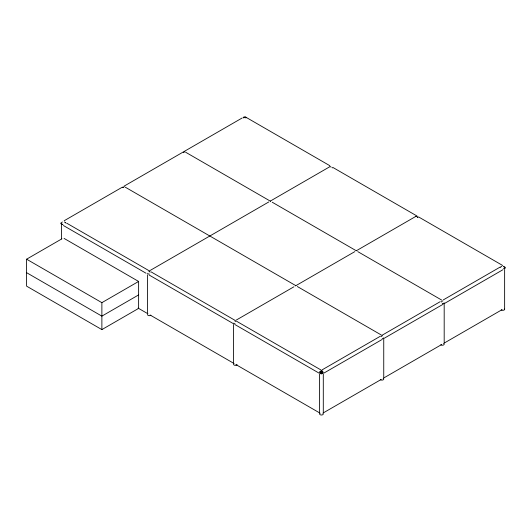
<?xml version="1.0" encoding="UTF-8"?>
<svg xmlns="http://www.w3.org/2000/svg" width="532" height="532" viewBox="0 0 532 532"><rect width="100%" height="100%" fill="white"/><g stroke="black" fill="none" stroke-linecap="round" stroke-linejoin="round"><path stroke-width="0.8" d="M500.26 267.31L501.829 266.279M504.629 268.746L505.38 267.869A1.31 1.071 0.2 0 0 505.38 267.49L503.751 266.279M64.192 220.733L122.52 187.065M124.049 186.173L242.233 117.944M64.059 238.403L138.619 281.448L138.619 308.394L101.878 329.607L26.6 286.15L26.6 259.197L61.931 238.802M149.971 270.555L208.89 236.541M209.402 236.248L268.833 201.934M270.356 201.056L329.787 166.742M26.6 259.197L101.878 302.661L138.619 281.448M138.619 294.921L101.878 316.134L26.6 272.677M236.002 320.231L293.91 286.795M295.433 285.917L354.864 251.603M356.387 250.725L415.818 216.411A1.849 1.064 60 0 0 415.658 216.557M322.073 369.886L380.393 336.211M381.929 335.326L440.25 301.651M443.322 299.882L500.113 267.091M320.011 371.542L321.448 372.373L322.891 371.542M323.895 373.092L382.222 339.423M383.758 338.532L443.103 304.271M444.127 303.679L502.959 269.711M322.891 413.125L381.178 379.469M383.333 378.225L441.62 344.57M443.781 343.326L502.068 309.671M62.384 221.957L60.754 223.167A1.303 1.064 -0.5 0 0 60.754 223.546L62.064 224.67M64.306 221.957L65.616 222.615M245.618 117.067L329.787 165.665M332.852 167.434L417.022 216.032M418.551 216.916L502.727 265.515M185.675 152.258L270.695 201.349M272.224 202.227L356.221 250.725M357.75 251.603L441.746 300.101M125.233 187.158L210.246 236.241M210.758 236.541L295.772 285.624M297.302 286.502L381.304 335M66.799 223.221L149.445 270.934M150.975 271.819L235.144 320.417M236.68 321.301L320.849 369.9M63.401 225.521L146.047 273.235M149.106 275.004L233.282 323.602M234.812 324.487L318.987 373.085M138.114 308.108L147.943 313.78M150.097 315.024L233.98 363.456M235.895 364.56L320.018 413.125M65.769 222.802L65.935 223.167M504.635 269.425L504.635 309.272M444.187 304.324L444.187 342.435M383.745 339.217L383.745 377.334M323.296 374.116L323.296 412.233M321.448 372.373L321.448 374.003M319.606 374.096L319.606 412.207M233.568 324.42L233.568 362.538M147.53 274.751L147.53 312.863M101.878 302.661L101.878 329.607M61.499 225.076L61.499 238.941M243.975 117.805A1.849 1.064 -60 0 1 245.305 116.98A1.849 1.064 -60 0 1 245.99 117.911M243.377 117.911A1.849 1.064 60 0 1 243.403 117.632M243.476 117.392A1.849 1.064 60 0 1 245.179 117.552M321.202 373.71A1.849 1.064 60 0 1 320.144 371.622A1.849 1.064 0 0 0 319.932 371.768M320.976 370.698A1.849 1.064 60 0 1 322.379 371.855A1.849 1.064 60 0 1 322.658 373.644M323.257 372.599A1.849 1.064 0 0 1 321.428 373.437A1.849 1.064 0 0 1 319.639 372.58M320.417 371.489A1.849 1.064 0 0 1 322.758 371.622M322.658 372.247A1.849 1.064 -60 0 1 321.687 373.723M320.35 373.823A1.849 1.064 -60 0 1 320.537 371.828A1.849 1.064 -60 0 1 322.179 370.704M183.527 152.697A1.849 1.064 -60 0 1 184.963 151.886M441.427 302.03A1.849 1.064 -60 0 1 442.837 300.899M234.918 321.022A1.849 1.064 60 0 1 235.889 321.574M416.024 216.338A1.849 1.064 60 0 1 417.228 216.876M417.46 217.149A1.849 1.064 60 0 1 417.667 217.455M123.085 187.597A1.849 1.064 -60 0 1 124.282 186.779M381.191 336.616A1.849 1.064 -60 0 1 382.395 335.798M148.88 271.347A1.849 1.064 60 0 1 150.084 272.171M329.986 166.662A1.849 1.064 60 0 1 331.19 167.201M504.602 309.052A1.849 1.064 0 0 1 503.498 310.242A1.849 1.064 0 0 1 501.257 309.85M504.635 267.689A1.849 1.064 0 0 1 504.595 267.909M504.482 268.108A1.849 1.064 0 0 1 503.498 268.66M503.531 266.705A1.849 1.064 0 0 1 503.837 266.805M443.874 343.559A1.849 1.064 0 0 1 443.375 345.042A1.849 1.064 0 0 1 440.809 344.749M444.147 302.801A1.849 1.064 0 0 1 443.056 303.559M442.697 303.626A1.849 1.064 0 0 1 442.325 303.646M383.2 378.299A1.849 1.064 0 0 1 383.073 379.875A1.849 1.064 0 0 1 380.367 379.649M383.585 337.906A1.849 1.064 0 0 1 382.249 338.525M323.15 413.544A1.849 1.064 0 0 1 321.255 415.013A1.849 1.064 0 0 1 319.932 413.344M417.806 217.129A1.849 1.064 0 0 1 418.059 217.256M237.106 364.706A1.849 1.064 0 0 1 234.512 365.211A1.849 1.064 0 0 1 233.894 363.675M235.024 323.742A1.849 1.064 0 0 1 233.708 323.11M332.247 167.74A1.849 1.064 0 0 1 332.42 167.926M150.895 315.217A1.849 1.064 0 0 1 148.641 315.589A1.849 1.064 0 0 1 147.577 314.379M149.359 274.093A1.849 1.064 0 0 1 147.564 273.235M245.425 117.685A1.849 1.064 0 0 1 245.731 117.785M122.759 187.577A1.849 1.064 0 0 1 123.078 187.477M62.949 224.398A1.849 1.064 0 0 1 61.532 223.56"/></g></svg>
